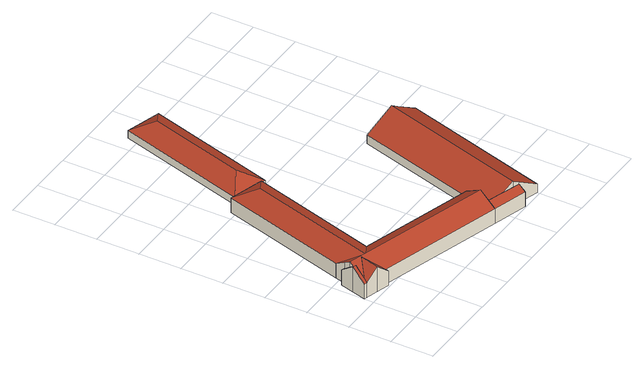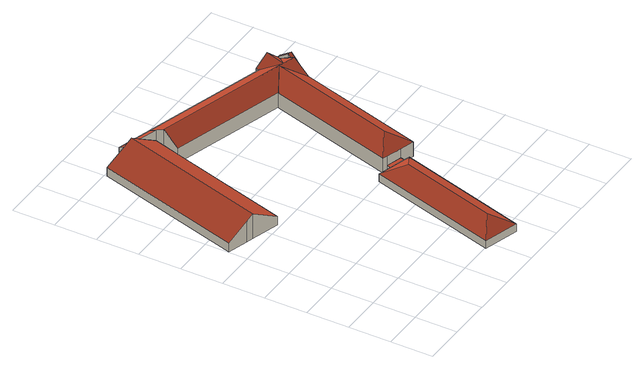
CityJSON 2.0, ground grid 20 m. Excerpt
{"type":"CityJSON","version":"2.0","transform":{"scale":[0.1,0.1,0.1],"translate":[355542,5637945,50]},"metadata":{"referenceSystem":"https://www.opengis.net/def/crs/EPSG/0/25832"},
"CityObjects":{
"building1":{"type":"Building","attributes":{"Gemeindeschluessel":"05315000","Geometrietyp2DReferenz":"3000","function":"31001_3021"},"address":[{"country":"Germany","locality":"Köln","thoroughfareNumber":"20","thoroughfareName":"Husarenstr."}],"children":["building1-1","building1-2","building1-3","building1-4","building1-5","building1-6","building1-7","building1-8"]},
"building1-1":{"type":"BuildingPart","attributes":{"roofType":"3100","measuredHeight":12.47,"storeysAboveGround":2},"parents":["building1"],"geometry":[{"type":"MultiSurface","lod":"2","boundaries":[[[0,1,2,3]],[[4,5,1,0]],[[6,7,5,4]],[[8,9,7,6]],[[10,11,9,8]],[[12,13,11,10]],[[0,3,14,15,4]],[[12,10,8,6,4,15]],[[16,2,1,5,7,9,11,13,17]],[[15,18,19]],[[19,18,14,16,17]],[[20,3,2,21]],[[14,20,21,16]],[[15,19,22,12]],[[13,22,19,17]]],"semantics":{"surfaces":[{"type":"WallSurface"},{"type":"RoofSurface"},{"type":"GroundSurface"},{"type":"ClosureSurface"}],"values":[0,0,0,0,0,0,1,1,2,0,3,3,3,0,3]}}]},
"building1-2":{"type":"BuildingPart","attributes":{"roofType":"3100","measuredHeight":12.5,"storeysAboveGround":2},"parents":["building1"],"geometry":[{"type":"MultiSurface","lod":"2","boundaries":[[[23,24,25,26]],[[27,2,28,29]],[[30,31,32,33]],[[34,25,24,28,2,21,32,31,35]],[[36,37,38]],[[38,37,34,39,40]],[[40,39,35,41]],[[36,26,42,37]],[[25,34,37,42]],[[29,28,24,23]],[[43,20,3,27]],[[3,20,21,2]],[[43,44,45,14,20]],[[21,20,14,16]],[[14,45,44,33,32,16]],[[41,35,31,30]],[[46,30,33,43,36,41]],[[30,46,41]],[[26,36,47,23]],[[47,43,27,29]],[[47,29,23]]],"semantics":{"surfaces":[{"type":"WallSurface"},{"type":"GroundSurface"},{"type":"ClosureSurface"},{"type":"RoofSurface"}],"values":[0,0,0,1,0,2,2,0,2,2,0,2,0,2,2,2,3,2,3,3,2]}}]},
"building1-3":{"type":"BuildingPart","attributes":{"roofType":"2100","measuredHeight":9.66,"storeysAboveGround":2},"parents":["building1"],"geometry":[{"type":"MultiSurface","lod":"2","boundaries":[[[48,49,13,22]],[[33,32,49,48]],[[22,45,33,48]],[[16,13,49,32]],[[44,45,14,16,32,33]],[[45,18,14]],[[14,18,19,17,16]],[[19,22,13,17]]],"semantics":{"surfaces":[{"type":"WallSurface"},{"type":"RoofSurface"},{"type":"GroundSurface"},{"type":"ClosureSurface"}],"values":[0,0,1,2,3,0,3,3]}}]},
"building1-4":{"type":"BuildingPart","attributes":{"roofType":"3200","measuredHeight":12.5,"storeysAboveGround":2},"parents":["building1"],"geometry":[{"type":"MultiSurface","lod":"2","boundaries":[[[50,51,24,23]],[[52,53,51,50]],[[54,55,56,57]],[[29,28,55,54]],[[58,50,23,47]],[[54,58,47,29]],[[54,57,52,50,58]],[[24,51,53,56,55,28]],[[23,24,28,29]],[[52,57,59,60]],[[56,53,60,59]],[[23,29,47]]],"semantics":{"surfaces":[{"type":"WallSurface"},{"type":"RoofSurface"},{"type":"GroundSurface"},{"type":"ClosureSurface"}],"values":[0,0,0,0,1,1,1,2,3,0,3,3]}}]},
"building1-5":{"type":"BuildingPart","attributes":{"roofType":"5000","measuredHeight":12.46,"storeysAboveGround":2},"parents":["building1"],"geometry":[{"type":"Solid","lod":"2","boundaries":[[[[61,62,63,64]],[[65,66,62,61]],[[64,63,31,30]],[[30,46,61,64]],[[41,65,61,46]],[[62,66,35,31,63]],[[66,65,41,35]],[[30,31,35,41]],[[30,41,46]]]],"semantics":{"surfaces":[{"type":"WallSurface"},{"type":"RoofSurface"},{"type":"GroundSurface"},{"type":"ClosureSurface"}],"values":[[0,0,0,1,1,2,3,3,3]]}}]},
"building1-6":{"type":"BuildingPart","attributes":{"roofType":"3100","measuredHeight":12.5,"storeysAboveGround":2},"parents":["building1"],"geometry":[{"type":"MultiSurface","lod":"2","boundaries":[[[67,68,69,70]],[[71,72,68,67]],[[42,25,72,71]],[[70,69,66,65]],[[42,71,67,73]],[[70,65,73,67]],[[68,72,25,39,66,69]],[[73,40,38]],[[38,40,39,34,37]],[[42,37,34,25]],[[73,65,41,40]],[[40,41,35,39]],[[41,65,66,35]]],"semantics":{"surfaces":[{"type":"WallSurface"},{"type":"RoofSurface"},{"type":"GroundSurface"},{"type":"ClosureSurface"}],"values":[0,0,0,0,1,1,2,0,3,3,0,3,3]}}]},
"building1-7":{"type":"BuildingPart","attributes":{"roofType":"3200","measuredHeight":8.94,"storeysAboveGround":2},"address":[{"country":"Germany","locality":"Köln","thoroughfareNumber":"20","thoroughfareName":"Husarenstr."}],"parents":["building1"],"geometry":[{"type":"MultiSurface","lod":"2","boundaries":[[[74,75,76,77]],[[78,79,80,81]],[[82,83,79,78]],[[84,85,83,82]],[[77,76,85,84]],[[86,77,84,87]],[[84,82,87]],[[87,82,78,86]],[[78,81,74,77,86]],[[75,80,79,83,85,76]],[[88,89,80,75]],[[74,81,90,91]],[[89,88,91,90]]],"semantics":{"surfaces":[{"type":"WallSurface"},{"type":"RoofSurface"},{"type":"GroundSurface"},{"type":"ClosureSurface"}],"values":[0,0,0,0,0,1,1,1,1,2,0,0,3]}}]},
"building1-8":{"type":"BuildingPart","attributes":{"roofType":"1000","measuredHeight":2.98,"storeysAboveGround":2},"address":[{"country":"Germany","locality":"Köln","thoroughfareNumber":"20","thoroughfareName":"Husarenstr."}],"parents":["building1"],"geometry":[{"type":"MultiSurface","lod":"2","boundaries":[[[90,89,92,60]],[[59,93,88,91]],[[91,90,60,59]],[[89,88,93,92]],[[90,91,88,89]],[[56,53,92,93]],[[59,60,53,56]]],"semantics":{"surfaces":[{"type":"WallSurface"},{"type":"RoofSurface"},{"type":"GroundSurface"},{"type":"ClosureSurface"}],"values":[0,0,1,2,3,0,3]}}]}
},
"vertices":[
[938,786,54],[938,786,10],[773,216,10],[773,216,54],[1070,748,135],[1070,748,10],[1102,739,114],[1102,739,10],[1201,710,54],[1201,710,10],[999,11,54],[999,11,10],[901,40,114],[901,40,10],[737,89,54],[868,50,135],[737,89,10],[868,50,10],[822,64,106],[868,50,106],[750,134,54],[750,134,10],[901,40,106],
[68,420,84],[68,420,10],[54,371,10],[54,371,114],[773,216,84],[232,372,10],[232,372,84],[136,222,84],[136,222,10],[726,52,10],[726,52,84],[44,338,10],[20,256,10],[44,338,135],[44,338,110],[39,320,124],[35,306,10],[35,306,115],[20,256,84],[54,371,84],[750,134,135],[727,55,86],[737,89,106],[102,320,134],[126,314,135],
[890,4,84],[890,4,10],
[242,1022,84],[242,1022,10],[310,1003,84],[310,1003,10],[406,975,84],[406,975,10],[386,981,10],[386,981,84],[300,916,135],[386,981,39],[310,1003,39],
[73,224,134],[73,224,10],[131,207,10],[131,207,84],[16,241,84],[16,241,10],
[20,310,135],[20,310,10],[1,245,10],[1,245,84],[38,376,84],[38,376,10],[35,306,135],
[394,1009,46],[394,1009,8],[462,989,8],[462,989,46],[298,1036,46],[298,1036,8],[318,1030,8],[318,1030,46],[476,1652,46],[476,1652,8],[640,1604,46],[640,1604,8],[404,1096,97],[534,1545,97],[394,1009,9],[318,1030,9],[318,1030,39],[394,1009,39],
[310,1003,9],[386,981,9]
]}
